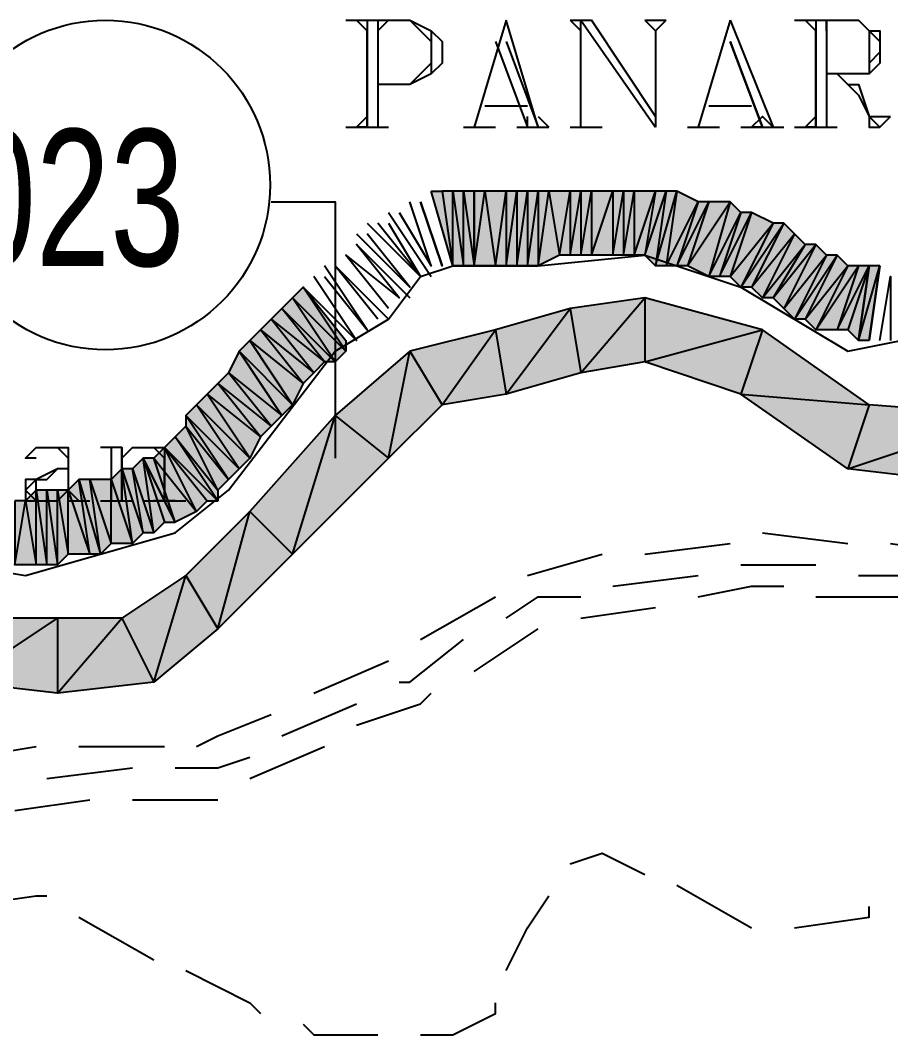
# Model space of a CAD drawing. Header units: millimetres. Extents: x 658 to 813, y 806 to 883.
# Drawn here: x 788.3277 to 788.5755, y 863.6306 to 863.9194 of the extents above; entities that cross this region are included whole.
import ezdxf

# ---------------------------------------------------------------- set-up
doc = ezdxf.new("R2010")
doc.units = ezdxf.units.MM
doc.header["$LTSCALE"] = 0.1
doc.linetypes.add('atContinuous2', pattern=[0])
for name, color, linetype in [('BATKAB', 7, 'Continuous'), ('JL-ARTERI', 7, 'Continuous'), ('LINK NAS BARU', 7, 'Continuous'), ('PANTAI', 7, 'Continuous'), ('pantai1', 7, 'Continuous'), ('RENC-JL-TOL', 7, 'Continuous'), ('TEXT', 8, 'Continuous'), ('zat_Mask_solid', 7, 'Continuous')]:
    doc.layers.add(name, color=color, linetype=linetype)
doc.styles.add('Style2', font='arial.ttf', dxfattribs={"height": 0.2})

msp = doc.modelspace()

# ---------------------------------------------------------------- hatches: boundary and pattern name
at = {"layer": 'JL-ARTERI'}
h = msp.add_hatch(color=7, dxfattribs=at)
h.paths.add_polyline_path([(788.48425, 863.83732), (788.48729, 863.81908), (788.50553, 863.84036)])
h.paths.add_polyline_path([(788.48729, 863.81908), (788.50553, 863.84036), (788.50553, 863.82212)], flags=17)
h = msp.add_hatch(color=7, dxfattribs=at)
h.paths.add_polyline_path([(788.314, 863.74916), (788.31096, 863.73092), (788.33832, 863.74916)], flags=16)
h.paths.add_polyline_path([(788.31096, 863.73092), (788.33832, 863.74916), (788.33832, 863.72788)])
h = msp.add_hatch(color=7, dxfattribs=at)
h.paths.add_polyline_path([(788.33832, 863.74916), (788.33832, 863.72788), (788.35656, 863.74916)], flags=16)
h.paths.add_polyline_path([(788.33832, 863.72788), (788.35656, 863.74916), (788.36568, 863.73092)])
at = {"layer": 'pantai1'}
h = msp.add_hatch(color=7, dxfattribs=at)
h.paths.add_polyline_path([(788.44472, 863.87076), (788.44777, 863.87076), (788.45081, 863.84948)])
h.paths.add_polyline_path([(788.44777, 863.87076), (788.45081, 863.84948), (788.45081, 863.87076)], flags=17)
h = msp.add_hatch(color=7, dxfattribs=at)
h.paths.add_polyline_path([(788.45081, 863.84948), (788.45081, 863.87076), (788.45385, 863.84948)], flags=16)
h.paths.add_polyline_path([(788.45081, 863.87076), (788.45385, 863.84948), (788.45385, 863.87076)])
h = msp.add_hatch(color=7, dxfattribs=at)
h.paths.add_polyline_path([(788.45385, 863.84948), (788.45385, 863.87076), (788.45689, 863.84948)], flags=16)
h.paths.add_polyline_path([(788.45385, 863.87076), (788.45689, 863.84948), (788.45689, 863.87076)])
h = msp.add_hatch(color=7, dxfattribs=at)
h.paths.add_polyline_path([(788.45689, 863.87076), (788.45689, 863.84948), (788.45993, 863.87076)], flags=16)
h.paths.add_polyline_path([(788.45689, 863.84948), (788.45993, 863.87076), (788.46297, 863.84948)])
h = msp.add_hatch(color=7, dxfattribs=at)
h.paths.add_polyline_path([(788.45993, 863.87076), (788.46297, 863.84948), (788.46601, 863.87076)])
h.paths.add_polyline_path([(788.46297, 863.84948), (788.46601, 863.87076), (788.46601, 863.84948)], flags=17)
h = msp.add_hatch(color=7, dxfattribs=at)
h.paths.add_polyline_path([(788.46601, 863.87076), (788.46601, 863.84948), (788.46905, 863.87076)], flags=16)
h.paths.add_polyline_path([(788.46601, 863.84948), (788.46905, 863.87076), (788.46905, 863.84948)])
h = msp.add_hatch(color=7, dxfattribs=at)
h.paths.add_polyline_path([(788.46905, 863.87076), (788.46905, 863.84948), (788.47209, 863.87076)], flags=16)
h.paths.add_polyline_path([(788.46905, 863.84948), (788.47209, 863.87076), (788.47209, 863.84948)])
h = msp.add_hatch(color=7, dxfattribs=at)
h.paths.add_polyline_path([(788.47209, 863.87076), (788.47209, 863.84948), (788.47513, 863.87076)], flags=16)
h.paths.add_polyline_path([(788.47209, 863.84948), (788.47513, 863.87076), (788.47513, 863.84948)])
h = msp.add_hatch(color=7, dxfattribs=at)
h.paths.add_polyline_path([(788.47513, 863.87076), (788.47513, 863.84948), (788.47817, 863.87076)], flags=16)
h.paths.add_polyline_path([(788.47513, 863.84948), (788.47817, 863.87076), (788.48121, 863.85252)])
h = msp.add_hatch(color=7, dxfattribs=at)
h.paths.add_polyline_path([(788.47817, 863.87076), (788.48121, 863.85252), (788.48425, 863.87076)])
h.paths.add_polyline_path([(788.48121, 863.85252), (788.48425, 863.87076), (788.48425, 863.85252)], flags=17)
h = msp.add_hatch(color=7, dxfattribs=at)
h.paths.add_polyline_path([(788.48425, 863.87076), (788.48425, 863.85252), (788.48729, 863.87076)], flags=16)
h.paths.add_polyline_path([(788.48425, 863.85252), (788.48729, 863.87076), (788.48729, 863.85252)])
h = msp.add_hatch(color=7, dxfattribs=at)
h.paths.add_polyline_path([(788.48729, 863.87076), (788.48729, 863.85252), (788.49033, 863.87076)], flags=16)
h.paths.add_polyline_path([(788.48729, 863.85252), (788.49033, 863.87076), (788.49033, 863.85252)])
h = msp.add_hatch(color=7, dxfattribs=at)
h.paths.add_polyline_path([(788.49033, 863.87076), (788.49033, 863.85252), (788.49641, 863.87076)], flags=16)
h.paths.add_polyline_path([(788.49033, 863.85252), (788.49641, 863.87076), (788.49641, 863.85252)])
h = msp.add_hatch(color=7, dxfattribs=at)
h.paths.add_polyline_path([(788.49641, 863.87076), (788.49641, 863.85252), (788.49945, 863.87076)], flags=16)
h.paths.add_polyline_path([(788.49641, 863.85252), (788.49945, 863.87076), (788.49945, 863.85252)])
h = msp.add_hatch(color=7, dxfattribs=at)
h.paths.add_polyline_path([(788.49945, 863.87076), (788.49945, 863.85252), (788.50249, 863.87076)], flags=16)
h.paths.add_polyline_path([(788.49945, 863.85252), (788.50249, 863.87076), (788.50249, 863.85252)])
h = msp.add_hatch(color=7, dxfattribs=at)
h.paths.add_polyline_path([(788.50249, 863.87076), (788.50249, 863.85252), (788.50857, 863.87076)], flags=16)
h.paths.add_polyline_path([(788.50249, 863.85252), (788.50857, 863.87076), (788.50553, 863.85252)])
h = msp.add_hatch(color=7, dxfattribs=at)
h.paths.add_polyline_path([(788.50857, 863.87076), (788.50553, 863.85252), (788.51161, 863.87076)], flags=16)
h.paths.add_polyline_path([(788.50553, 863.85252), (788.51161, 863.87076), (788.50857, 863.84948)])
h = msp.add_hatch(color=7, dxfattribs=at)
h.paths.add_polyline_path([(788.51161, 863.87076), (788.50857, 863.84948), (788.51465, 863.87076)], flags=16)
h.paths.add_polyline_path([(788.50857, 863.84948), (788.51465, 863.87076), (788.51161, 863.84948)])
h = msp.add_hatch(color=7, dxfattribs=at)
h.paths.add_polyline_path([(788.51465, 863.87076), (788.51161, 863.84948), (788.52073, 863.86772)])
h.paths.add_polyline_path([(788.51161, 863.84948), (788.52073, 863.86772), (788.51465, 863.84948)], flags=17)
h = msp.add_hatch(color=7, dxfattribs=at)
h.paths.add_polyline_path([(788.52073, 863.86772), (788.51465, 863.84948), (788.52377, 863.86772)], flags=16)
h.paths.add_polyline_path([(788.51465, 863.84948), (788.52377, 863.86772), (788.51769, 863.84948)])
h = msp.add_hatch(color=7, dxfattribs=at)
h.paths.add_polyline_path([(788.52377, 863.86772), (788.51769, 863.84948), (788.52985, 863.86772)], flags=16)
h.paths.add_polyline_path([(788.51769, 863.84948), (788.52985, 863.86772), (788.52377, 863.84644)])
h = msp.add_hatch(color=7, dxfattribs=at)
h.paths.add_polyline_path([(788.52985, 863.86772), (788.52377, 863.84644), (788.53289, 863.86468)])
h.paths.add_polyline_path([(788.52377, 863.84644), (788.53289, 863.86468), (788.52681, 863.84644)], flags=17)
h = msp.add_hatch(color=7, dxfattribs=at)
h.paths.add_polyline_path([(788.53289, 863.86468), (788.52681, 863.84644), (788.53593, 863.86468)], flags=16)
h.paths.add_polyline_path([(788.52681, 863.84644), (788.53593, 863.86468), (788.52985, 863.84644)])
h = msp.add_hatch(color=7, dxfattribs=at)
h.paths.add_polyline_path([(788.54201, 863.86164), (788.53289, 863.8434), (788.54505, 863.86164)], flags=16)
h.paths.add_polyline_path([(788.53289, 863.8434), (788.54505, 863.86164), (788.53593, 863.8434)])
h = msp.add_hatch(color=7, dxfattribs=at)
h.paths.add_polyline_path([(788.54809, 863.8586), (788.53897, 863.84036), (788.55113, 863.85556)])
h.paths.add_polyline_path([(788.53897, 863.84036), (788.55113, 863.85556), (788.54201, 863.84036)], flags=17)
h = msp.add_hatch(color=7, dxfattribs=at)
h.paths.add_polyline_path([(788.55113, 863.85556), (788.54201, 863.84036), (788.55417, 863.85556)], flags=16)
h.paths.add_polyline_path([(788.54201, 863.84036), (788.55417, 863.85556), (788.54505, 863.83732)])
h = msp.add_hatch(color=7, dxfattribs=at)
h.paths.add_polyline_path([(788.55721, 863.85252), (788.54809, 863.83428), (788.56025, 863.85252)], flags=16)
h.paths.add_polyline_path([(788.54809, 863.83428), (788.56025, 863.85252), (788.55113, 863.83428)])
h = msp.add_hatch(color=7, dxfattribs=at)
h.paths.add_polyline_path([(788.56329, 863.84948), (788.55417, 863.83124), (788.56633, 863.84948)], flags=16)
h.paths.add_polyline_path([(788.55417, 863.83124), (788.56633, 863.84948), (788.56025, 863.83124)])
h = msp.add_hatch(color=7, dxfattribs=at)
h.paths.add_polyline_path([(788.56633, 863.84948), (788.56025, 863.83124), (788.56937, 863.84948)], flags=16)
h.paths.add_polyline_path([(788.56025, 863.83124), (788.56937, 863.84948), (788.56329, 863.83124)])
h = msp.add_hatch(color=7, dxfattribs=at)
h.paths.add_polyline_path([(788.56937, 863.84948), (788.56633, 863.8282), (788.57241, 863.84948)], flags=16)
h.paths.add_polyline_path([(788.56633, 863.8282), (788.57241, 863.84948), (788.56937, 863.8282)])
h = msp.add_hatch(color=7, dxfattribs=at)
h.paths.add_polyline_path([(788.4052, 863.84036), (788.4204, 863.82516), (788.40824, 863.8434)])
h.paths.add_polyline_path([(788.4204, 863.82516), (788.40824, 863.8434), (788.4204, 863.8282)], flags=17)
h = msp.add_hatch(color=7, dxfattribs=at)
h.paths.add_polyline_path([(788.41432, 863.82212), (788.40216, 863.83732), (788.41736, 863.82212)], flags=16)
h.paths.add_polyline_path([(788.40216, 863.83732), (788.41736, 863.82212), (788.4052, 863.84036)])
h = msp.add_hatch(color=7, dxfattribs=at)
h.paths.add_polyline_path([(788.3748, 863.80388), (788.38696, 863.78868), (788.3748, 863.80692)], flags=17)
h.paths.add_polyline_path([(788.38696, 863.78868), (788.3748, 863.80692), (788.39, 863.79172)])
h = msp.add_hatch(color=7, dxfattribs=at)
h.paths.add_polyline_path([(788.36872, 863.7978), (788.38392, 863.7826), (788.37176, 863.80084)])
h.paths.add_polyline_path([(788.38392, 863.7826), (788.37176, 863.80084), (788.38392, 863.78564)], flags=17)
for points in [[(788.36568, 863.79476), (788.37784, 863.77956), (788.36872, 863.7978)], [(788.37784, 863.77956), (788.36872, 863.7978), (788.38088, 863.7826)], [(788.36872, 863.7978), (788.38088, 863.7826), (788.38392, 863.7826)], [(788.36264, 863.79476), (788.37176, 863.77652), (788.36568, 863.79476)], [(788.37176, 863.77652), (788.36568, 863.79476), (788.37784, 863.77956)]]:
    msp.add_hatch(color=7, dxfattribs=at).paths.add_polyline_path(points)
h = msp.add_hatch(color=7, dxfattribs=at)
h.paths.add_polyline_path([(788.36264, 863.77348), (788.3596, 863.79172), (788.36568, 863.77348)], flags=16)
h.paths.add_polyline_path([(788.3596, 863.79172), (788.36568, 863.77348), (788.36264, 863.79476)])
h = msp.add_hatch(color=7, dxfattribs=at)
h.paths.add_polyline_path([(788.35352, 863.77044), (788.35352, 863.78868), (788.3596, 863.77044)], flags=16)
h.paths.add_polyline_path([(788.35352, 863.78868), (788.3596, 863.77044), (788.35656, 863.79172)])
h = msp.add_hatch(color=7, dxfattribs=at)
h.paths.add_polyline_path([(788.3596, 863.77044), (788.35656, 863.79172), (788.36264, 863.77348)])
h.paths.add_polyline_path([(788.35656, 863.79172), (788.36264, 863.77348), (788.3596, 863.79172)], flags=17)
h = msp.add_hatch(color=7, dxfattribs=at)
h.paths.add_polyline_path([(788.34136, 863.7674), (788.34136, 863.78564), (788.34744, 863.7674)], flags=16)
h.paths.add_polyline_path([(788.34136, 863.78564), (788.34744, 863.7674), (788.3444, 863.78868)])
h = msp.add_hatch(color=7, dxfattribs=at)
h.paths.add_polyline_path([(788.34744, 863.7674), (788.3444, 863.78868), (788.35048, 863.7674)], flags=16)
h.paths.add_polyline_path([(788.3444, 863.78868), (788.35048, 863.7674), (788.34744, 863.78868)])
h = msp.add_hatch(color=7, dxfattribs=at)
h.paths.add_polyline_path([(788.35048, 863.7674), (788.34744, 863.78868), (788.35352, 863.77044)])
h.paths.add_polyline_path([(788.34744, 863.78868), (788.35352, 863.77044), (788.35352, 863.78868)], flags=17)
h = msp.add_hatch(color=7, dxfattribs=at)
h.paths.add_polyline_path([(788.33224, 863.76436), (788.33224, 863.78564), (788.33528, 863.76436)], flags=16)
h.paths.add_polyline_path([(788.33224, 863.78564), (788.33528, 863.76436), (788.33528, 863.78564)])
h = msp.add_hatch(color=7, dxfattribs=at)
h.paths.add_polyline_path([(788.33528, 863.76436), (788.33528, 863.78564), (788.33832, 863.76436)], flags=16)
h.paths.add_polyline_path([(788.33528, 863.78564), (788.33832, 863.76436), (788.33832, 863.78564)])
h = msp.add_hatch(color=7, dxfattribs=at)
h.paths.add_polyline_path([(788.33832, 863.76436), (788.33832, 863.78564), (788.34136, 863.7674)])
h.paths.add_polyline_path([(788.33832, 863.78564), (788.34136, 863.7674), (788.34136, 863.78564)], flags=17)
h = msp.add_hatch(color=7, dxfattribs=at)
h.paths.add_polyline_path([(788.32616, 863.7826), (788.32616, 863.76436), (788.3292, 863.7826)], flags=16)
h.paths.add_polyline_path([(788.32616, 863.76436), (788.3292, 863.7826), (788.33224, 863.76436)])
at = {"layer": 'zat_Mask_solid'}
for points in [[(788.53593, 863.86468), (788.52985, 863.84644), (788.54201, 863.86164)], [(788.52985, 863.84644), (788.54201, 863.86164), (788.53289, 863.8434)], [(788.54505, 863.86164), (788.53593, 863.8434), (788.54809, 863.8586)], [(788.53593, 863.8434), (788.54809, 863.8586), (788.53897, 863.84036)], [(788.55417, 863.85556), (788.54505, 863.83732), (788.55721, 863.85252)], [(788.54505, 863.83732), (788.55721, 863.85252), (788.54809, 863.83428)], [(788.56025, 863.85252), (788.55113, 863.83428), (788.56329, 863.84948)], [(788.55113, 863.83428), (788.56329, 863.84948), (788.55417, 863.83124)], [(788.56937, 863.84948), (788.56329, 863.83124), (788.56633, 863.8282)], [(788.41736, 863.82212), (788.4052, 863.84036), (788.4204, 863.82516)], [(788.50553, 863.84036), (788.50553, 863.82212), (788.53897, 863.83124)], [(788.39912, 863.83428), (788.41432, 863.82212), (788.40216, 863.83732)], [(788.46297, 863.83124), (788.46601, 863.813), (788.48425, 863.83732)], [(788.46601, 863.813), (788.48425, 863.83732), (788.48729, 863.81908)], [(788.39608, 863.83124), (788.41128, 863.81908), (788.39912, 863.83428)], [(788.41128, 863.81908), (788.39912, 863.83428), (788.41432, 863.82212)], [(788.39304, 863.8282), (788.40824, 863.81604), (788.39608, 863.83124)], [(788.40824, 863.81604), (788.39608, 863.83124), (788.41128, 863.81908)], [(788.43864, 863.82516), (788.44777, 863.80996), (788.46297, 863.83124)], [(788.44777, 863.80996), (788.46297, 863.83124), (788.46601, 863.813)], [(788.50553, 863.82212), (788.53897, 863.83124), (788.53289, 863.813)], [(788.53897, 863.83124), (788.53289, 863.813), (788.56937, 863.80996)], [(788.39, 863.82516), (788.4052, 863.80996), (788.39304, 863.8282)], [(788.4052, 863.80996), (788.39304, 863.8282), (788.40824, 863.81604)], [(788.38696, 863.81908), (788.40216, 863.80692), (788.39, 863.82516)], [(788.40216, 863.80692), (788.39, 863.82516), (788.4052, 863.80996)], [(788.41736, 863.80692), (788.43256, 863.79476), (788.43864, 863.82516)], [(788.43256, 863.79476), (788.43864, 863.82516), (788.44777, 863.80996)], [(788.38392, 863.81604), (788.39912, 863.80388), (788.38696, 863.81908)], [(788.39912, 863.80388), (788.38696, 863.81908), (788.40216, 863.80692)], [(788.38088, 863.813), (788.39608, 863.80084), (788.38392, 863.81604)], [(788.39608, 863.80084), (788.38392, 863.81604), (788.39912, 863.80388)], [(788.37784, 863.80996), (788.39304, 863.79476), (788.38088, 863.813)], [(788.39304, 863.79476), (788.38088, 863.813), (788.39608, 863.80084)], [(788.53289, 863.813), (788.56937, 863.80996), (788.56329, 863.79172)], [(788.3748, 863.80692), (788.39, 863.79172), (788.37784, 863.80996)], [(788.39, 863.79172), (788.37784, 863.80996), (788.39304, 863.79476)], [(788.56937, 863.80996), (788.56329, 863.79172), (788.60889, 863.80692)], [(788.39304, 863.77956), (788.4052, 863.7674), (788.41736, 863.80692)], [(788.4052, 863.7674), (788.41736, 863.80692), (788.43256, 863.79476)], [(788.56329, 863.79172), (788.60889, 863.80692), (788.61497, 863.78564)], [(788.37176, 863.80084), (788.38392, 863.78564), (788.3748, 863.80388)], [(788.38392, 863.78564), (788.3748, 863.80388), (788.38696, 863.78868)], [(788.36568, 863.77348), (788.36264, 863.79476), (788.36872, 863.77652)], [(788.36264, 863.79476), (788.36872, 863.77652), (788.37176, 863.77652)], [(788.3292, 863.7826), (788.33224, 863.76436), (788.33224, 863.78564)], [(788.3748, 863.76132), (788.38392, 863.74612), (788.39304, 863.77956)], [(788.38392, 863.74612), (788.39304, 863.77956), (788.4052, 863.7674)], [(788.35656, 863.74916), (788.36568, 863.73092), (788.3748, 863.76132)], [(788.36568, 863.73092), (788.3748, 863.76132), (788.38392, 863.74612)]]:
    msp.add_hatch(color=7, dxfattribs=at).paths.add_polyline_path(points)

# ---------------------------------------------------------------- linework, layer by layer
at = {"layer": 'BATKAB', "color": 7}
for points in [[(788.48425, 863.67924), (788.49337, 863.68228), (788.50553, 863.6762)], [(788.51465, 863.67316), (788.53593, 863.661)], [(788.31096, 863.66708), (788.33224, 863.67012), (788.33528, 863.67012)], [(788.46601, 863.64884), (788.47209, 863.661), (788.47817, 863.67012)], [(788.54809, 863.661), (788.56937, 863.66404), (788.56937, 863.66708)], [(788.3444, 863.66404), (788.36568, 863.65188)], [(788.3748, 863.64884), (788.39304, 863.63972), (788.39608, 863.63668)], [(788.44168, 863.6306), (788.45081, 863.6306), (788.46297, 863.63668), (788.46297, 863.63972)], [(788.40824, 863.63364), (788.41128, 863.6306), (788.42952, 863.6306)]]:
    msp.add_lwpolyline(points, dxfattribs=at)
at = {"layer": 'JL-ARTERI', "color": 7}
for points in [[(788.48425, 863.83732), (788.48729, 863.81908), (788.50553, 863.84036), (788.48425, 863.83732)], [(788.48729, 863.81908), (788.50553, 863.84036), (788.50553, 863.82212), (788.48729, 863.81908)], [(788.50553, 863.84036), (788.50553, 863.82212), (788.53897, 863.83124), (788.50553, 863.84036)], [(788.46297, 863.83124), (788.46601, 863.813), (788.48425, 863.83732), (788.46297, 863.83124)], [(788.46601, 863.813), (788.48425, 863.83732), (788.48729, 863.81908), (788.46601, 863.813)], [(788.43864, 863.82516), (788.44777, 863.80996), (788.46297, 863.83124), (788.43864, 863.82516)], [(788.44777, 863.80996), (788.46297, 863.83124), (788.46601, 863.813), (788.44777, 863.80996)], [(788.50553, 863.82212), (788.53897, 863.83124), (788.53289, 863.813), (788.50553, 863.82212)], [(788.53897, 863.83124), (788.53289, 863.813), (788.56937, 863.80996), (788.53897, 863.83124)], [(788.41736, 863.80692), (788.43256, 863.79476), (788.43864, 863.82516), (788.41736, 863.80692)], [(788.43256, 863.79476), (788.43864, 863.82516), (788.44777, 863.80996), (788.43256, 863.79476)], [(788.53289, 863.813), (788.56937, 863.80996), (788.56329, 863.79172), (788.53289, 863.813)], [(788.56937, 863.80996), (788.56329, 863.79172), (788.60889, 863.80692), (788.56937, 863.80996)], [(788.39304, 863.77956), (788.4052, 863.7674), (788.41736, 863.80692), (788.39304, 863.77956)], [(788.4052, 863.7674), (788.41736, 863.80692), (788.43256, 863.79476), (788.4052, 863.7674)], [(788.56329, 863.79172), (788.60889, 863.80692), (788.61497, 863.78564), (788.56329, 863.79172)], [(788.3748, 863.76132), (788.38392, 863.74612), (788.39304, 863.77956), (788.3748, 863.76132)], [(788.38392, 863.74612), (788.39304, 863.77956), (788.4052, 863.7674), (788.38392, 863.74612)], [(788.35656, 863.74916), (788.36568, 863.73092), (788.3748, 863.76132), (788.35656, 863.74916)], [(788.36568, 863.73092), (788.3748, 863.76132), (788.38392, 863.74612), (788.36568, 863.73092)], [(788.314, 863.74916), (788.31096, 863.73092), (788.33832, 863.74916), (788.314, 863.74916)], [(788.31096, 863.73092), (788.33832, 863.74916), (788.33832, 863.72788), (788.31096, 863.73092)], [(788.33832, 863.74916), (788.33832, 863.72788), (788.35656, 863.74916), (788.33832, 863.74916)], [(788.33832, 863.72788), (788.35656, 863.74916), (788.36568, 863.73092), (788.33832, 863.72788)]]:
    msp.add_lwpolyline(points, dxfattribs=at)
at = {"layer": 'LINK NAS BARU', "color": 7}
msp.add_lwpolyline([(788.39912, 863.86772), (788.41736, 863.86772), (788.41736, 863.79476)], dxfattribs=at)
at = {"layer": 'LINK NAS BARU', "color": 7, "linetype": 'atContinuous2'}
msp.add_circle((788.35193, 863.8725), 0.0469, dxfattribs=at)
at = {"layer": 'PANTAI', "color": 7}
msp.add_lwpolyline([(788.13768, 863.77348), (788.15592, 863.76436), (788.16808, 863.7674), (788.21064, 863.79172), (788.22584, 863.80996), (788.23192, 863.813), (788.238, 863.80996), (788.24712, 863.80084), (788.2684, 863.78564), (788.27448, 863.7826), (788.31096, 863.76436), (788.3292, 863.76132), (788.37176, 863.77348), (788.38696, 863.78564), (788.41736, 863.82516), (788.43256, 863.83428), (788.44168, 863.84644), (788.45081, 863.84948), (788.47513, 863.84948), (788.50553, 863.85252), (788.53289, 863.8434), (788.56329, 863.82516), (788.57849, 863.8282)], dxfattribs=at)
at = {"layer": 'pantai1', "color": 7, "linetype": 'atContinuous2'}
for p, q in [((788.56937, 863.84948), (788.56633, 863.8282)), ((788.56633, 863.8282), (788.57241, 863.84948)), ((788.56633, 863.8282), (788.57241, 863.84948)), ((788.57241, 863.84948), (788.56937, 863.84948)), ((788.57241, 863.84948), (788.56937, 863.8282)), ((788.56937, 863.8282), (788.56633, 863.8282))]:
    msp.add_line(p, q, dxfattribs=at)
at = {"layer": 'pantai1', "color": 7}
for points in [[(788.44472, 863.87076), (788.44777, 863.87076), (788.45081, 863.84948), (788.44472, 863.87076)], [(788.44777, 863.87076), (788.45081, 863.84948), (788.45081, 863.87076), (788.44777, 863.87076)], [(788.45081, 863.84948), (788.45081, 863.87076), (788.45385, 863.84948), (788.45081, 863.84948)], [(788.45081, 863.87076), (788.45385, 863.84948), (788.45385, 863.87076), (788.45081, 863.87076)], [(788.45385, 863.84948), (788.45385, 863.87076), (788.45689, 863.84948), (788.45385, 863.84948)], [(788.45385, 863.87076), (788.45689, 863.84948), (788.45689, 863.87076), (788.45385, 863.87076)], [(788.45689, 863.87076), (788.45689, 863.84948), (788.45993, 863.87076), (788.45689, 863.87076)], [(788.45689, 863.84948), (788.45993, 863.87076), (788.46297, 863.84948), (788.45689, 863.84948)], [(788.45993, 863.87076), (788.46297, 863.84948), (788.46601, 863.87076), (788.45993, 863.87076)], [(788.46297, 863.84948), (788.46601, 863.87076), (788.46601, 863.84948), (788.46297, 863.84948)], [(788.46601, 863.87076), (788.46601, 863.84948), (788.46905, 863.87076), (788.46601, 863.87076)], [(788.46601, 863.84948), (788.46905, 863.87076), (788.46905, 863.84948), (788.46601, 863.84948)], [(788.46905, 863.87076), (788.46905, 863.84948), (788.47209, 863.87076), (788.46905, 863.87076)], [(788.46905, 863.84948), (788.47209, 863.87076), (788.47209, 863.84948), (788.46905, 863.84948)], [(788.47209, 863.87076), (788.47209, 863.84948), (788.47513, 863.87076), (788.47209, 863.87076)], [(788.47209, 863.84948), (788.47513, 863.87076), (788.47513, 863.84948), (788.47209, 863.84948)], [(788.47513, 863.87076), (788.47513, 863.84948), (788.47817, 863.87076), (788.47513, 863.87076)], [(788.47513, 863.84948), (788.47817, 863.87076), (788.48121, 863.85252), (788.47513, 863.84948)], [(788.47817, 863.87076), (788.48121, 863.85252), (788.48425, 863.87076), (788.47817, 863.87076)], [(788.48121, 863.85252), (788.48425, 863.87076), (788.48425, 863.85252), (788.48121, 863.85252)], [(788.48425, 863.87076), (788.48425, 863.85252), (788.48729, 863.87076), (788.48425, 863.87076)], [(788.48425, 863.85252), (788.48729, 863.87076), (788.48729, 863.85252), (788.48425, 863.85252)], [(788.48729, 863.87076), (788.48729, 863.85252), (788.49033, 863.87076), (788.48729, 863.87076)], [(788.48729, 863.85252), (788.49033, 863.87076), (788.49033, 863.85252), (788.48729, 863.85252)], [(788.49033, 863.87076), (788.49033, 863.85252), (788.49641, 863.87076), (788.49033, 863.87076)], [(788.49033, 863.85252), (788.49641, 863.87076), (788.49641, 863.85252), (788.49033, 863.85252)], [(788.49641, 863.87076), (788.49641, 863.85252), (788.49945, 863.87076), (788.49641, 863.87076)], [(788.49641, 863.85252), (788.49945, 863.87076), (788.49945, 863.85252), (788.49641, 863.85252)], [(788.49945, 863.87076), (788.49945, 863.85252), (788.50249, 863.87076), (788.49945, 863.87076)], [(788.49945, 863.85252), (788.50249, 863.87076), (788.50249, 863.85252), (788.49945, 863.85252)], [(788.50249, 863.87076), (788.50249, 863.85252), (788.50857, 863.87076), (788.50249, 863.87076)], [(788.50249, 863.85252), (788.50857, 863.87076), (788.50553, 863.85252), (788.50249, 863.85252)], [(788.50857, 863.87076), (788.50553, 863.85252), (788.51161, 863.87076), (788.50857, 863.87076)], [(788.50553, 863.85252), (788.51161, 863.87076), (788.50857, 863.84948), (788.50553, 863.85252)], [(788.51161, 863.87076), (788.50857, 863.84948), (788.51465, 863.87076), (788.51161, 863.87076)], [(788.50857, 863.84948), (788.51465, 863.87076), (788.51161, 863.84948), (788.50857, 863.84948)], [(788.51465, 863.87076), (788.51161, 863.84948), (788.52073, 863.86772), (788.51465, 863.87076)], [(788.4356, 863.86468), (788.44472, 863.84948), (788.43864, 863.86772)], [(788.44168, 863.86772), (788.44777, 863.84948), (788.44168, 863.86772)], [(788.51161, 863.84948), (788.52073, 863.86772), (788.51465, 863.84948), (788.51161, 863.84948)], [(788.52073, 863.86772), (788.51465, 863.84948), (788.52377, 863.86772), (788.52073, 863.86772)], [(788.51465, 863.84948), (788.52377, 863.86772), (788.51769, 863.84948), (788.51465, 863.84948)], [(788.52377, 863.86772), (788.51769, 863.84948), (788.52985, 863.86772), (788.52377, 863.86772)], [(788.51769, 863.84948), (788.52985, 863.86772), (788.52377, 863.84644), (788.51769, 863.84948)], [(788.52985, 863.86772), (788.52377, 863.84644), (788.53289, 863.86468), (788.52985, 863.86772)], [(788.43256, 863.86468), (788.44472, 863.84644)], [(788.52377, 863.84644), (788.53289, 863.86468), (788.52681, 863.84644), (788.52377, 863.84644)], [(788.53289, 863.86468), (788.52681, 863.84644), (788.53593, 863.86468), (788.53289, 863.86468)], [(788.52681, 863.84644), (788.53593, 863.86468), (788.52985, 863.84644), (788.52681, 863.84644)], [(788.53593, 863.86468), (788.52985, 863.84644), (788.54201, 863.86164), (788.53593, 863.86468)], [(788.42648, 863.86164), (788.44168, 863.84644), (788.42952, 863.86164)], [(788.43256, 863.86164), (788.44168, 863.84644)], [(788.52985, 863.84644), (788.54201, 863.86164), (788.53289, 863.8434), (788.52985, 863.84644)], [(788.54201, 863.86164), (788.53289, 863.8434), (788.54505, 863.86164), (788.54201, 863.86164)], [(788.53289, 863.8434), (788.54505, 863.86164), (788.53593, 863.8434), (788.53289, 863.8434)], [(788.54505, 863.86164), (788.53593, 863.8434), (788.54809, 863.8586), (788.54505, 863.86164)], [(788.42344, 863.8586), (788.43864, 863.8434), (788.42648, 863.8586)], [(788.53593, 863.8434), (788.54809, 863.8586), (788.53897, 863.84036), (788.53593, 863.8434)], [(788.54809, 863.8586), (788.53897, 863.84036), (788.55113, 863.85556), (788.54809, 863.8586)], [(788.43256, 863.83732), (788.4204, 863.85252), (788.4356, 863.84036), (788.42344, 863.85556), (788.43864, 863.84036)], [(788.53897, 863.84036), (788.55113, 863.85556), (788.54201, 863.84036), (788.53897, 863.84036)], [(788.55113, 863.85556), (788.54201, 863.84036), (788.55417, 863.85556), (788.55113, 863.85556)], [(788.54201, 863.84036), (788.55417, 863.85556), (788.54505, 863.83732), (788.54201, 863.84036)], [(788.55417, 863.85556), (788.54505, 863.83732), (788.55721, 863.85252), (788.55417, 863.85556)], [(788.54505, 863.83732), (788.55721, 863.85252), (788.54809, 863.83428), (788.54505, 863.83732)], [(788.55721, 863.85252), (788.54809, 863.83428), (788.56025, 863.85252), (788.55721, 863.85252)], [(788.54809, 863.83428), (788.56025, 863.85252), (788.55113, 863.83428), (788.54809, 863.83428)], [(788.56025, 863.85252), (788.55113, 863.83428), (788.56329, 863.84948), (788.56025, 863.85252)], [(788.41432, 863.84644), (788.42648, 863.83124), (788.41432, 863.84948)], [(788.42952, 863.83428), (788.41736, 863.84948), (788.43256, 863.83428)], [(788.55113, 863.83428), (788.56329, 863.84948), (788.55417, 863.83124), (788.55113, 863.83428)], [(788.56329, 863.84948), (788.55417, 863.83124), (788.56633, 863.84948), (788.56329, 863.84948)], [(788.55417, 863.83124), (788.56633, 863.84948), (788.56025, 863.83124), (788.55417, 863.83124)], [(788.56633, 863.84948), (788.56025, 863.83124), (788.56937, 863.84948), (788.56633, 863.84948)], [(788.56025, 863.83124), (788.56937, 863.84948), (788.56329, 863.83124), (788.56025, 863.83124)], [(788.56937, 863.84948), (788.56329, 863.83124), (788.56633, 863.8282), (788.56937, 863.84948)], [(788.56937, 863.8282), (788.57241, 863.84948)], [(788.40824, 863.8434), (788.42344, 863.8282), (788.41128, 863.84644)], [(788.57241, 863.8282), (788.57545, 863.84644), (788.57545, 863.8282)], [(788.4052, 863.84036), (788.4204, 863.82516), (788.40824, 863.8434), (788.4052, 863.84036)], [(788.4204, 863.82516), (788.40824, 863.8434), (788.4204, 863.8282), (788.4204, 863.82516)], [(788.40216, 863.83732), (788.41736, 863.82212), (788.4052, 863.84036), (788.40216, 863.83732)], [(788.41736, 863.82212), (788.4052, 863.84036), (788.4204, 863.82516), (788.41736, 863.82212)], [(788.39912, 863.83428), (788.41432, 863.82212), (788.40216, 863.83732), (788.39912, 863.83428)], [(788.41432, 863.82212), (788.40216, 863.83732), (788.41736, 863.82212), (788.41432, 863.82212)], [(788.39608, 863.83124), (788.41128, 863.81908), (788.39912, 863.83428), (788.39608, 863.83124)], [(788.41128, 863.81908), (788.39912, 863.83428), (788.41432, 863.82212), (788.41128, 863.81908)], [(788.39304, 863.8282), (788.40824, 863.81604), (788.39608, 863.83124), (788.39304, 863.8282)], [(788.40824, 863.81604), (788.39608, 863.83124), (788.41128, 863.81908), (788.40824, 863.81604)], [(788.39, 863.82516), (788.4052, 863.80996), (788.39304, 863.8282), (788.39, 863.82516)], [(788.4052, 863.80996), (788.39304, 863.8282), (788.40824, 863.81604), (788.4052, 863.80996)], [(788.38696, 863.81908), (788.40216, 863.80692), (788.39, 863.82516), (788.38696, 863.81908)], [(788.40216, 863.80692), (788.39, 863.82516), (788.4052, 863.80996), (788.40216, 863.80692)], [(788.38392, 863.81604), (788.39912, 863.80388), (788.38696, 863.81908), (788.38392, 863.81604)], [(788.39912, 863.80388), (788.38696, 863.81908), (788.40216, 863.80692), (788.39912, 863.80388)], [(788.38088, 863.813), (788.39608, 863.80084), (788.38392, 863.81604), (788.38088, 863.813)], [(788.39608, 863.80084), (788.38392, 863.81604), (788.39912, 863.80388), (788.39608, 863.80084)], [(788.37784, 863.80996), (788.39304, 863.79476), (788.38088, 863.813), (788.37784, 863.80996)], [(788.39304, 863.79476), (788.38088, 863.813), (788.39608, 863.80084), (788.39304, 863.79476)], [(788.3748, 863.80692), (788.39, 863.79172), (788.37784, 863.80996), (788.3748, 863.80692)], [(788.39, 863.79172), (788.37784, 863.80996), (788.39304, 863.79476), (788.39, 863.79172)], [(788.3748, 863.80388), (788.38696, 863.78868), (788.3748, 863.80692), (788.3748, 863.80388)], [(788.38696, 863.78868), (788.3748, 863.80692), (788.39, 863.79172), (788.38696, 863.78868)], [(788.37176, 863.80084), (788.38392, 863.78564), (788.3748, 863.80388), (788.37176, 863.80084)], [(788.38392, 863.78564), (788.3748, 863.80388), (788.38696, 863.78868), (788.38392, 863.78564)], [(788.36872, 863.7978), (788.38392, 863.7826), (788.37176, 863.80084), (788.36872, 863.7978)], [(788.38392, 863.7826), (788.37176, 863.80084), (788.38392, 863.78564), (788.38392, 863.7826)], [(788.36568, 863.79476), (788.37784, 863.77956), (788.36872, 863.7978), (788.36568, 863.79476)], [(788.37784, 863.77956), (788.36872, 863.7978), (788.38088, 863.7826), (788.37784, 863.77956)], [(788.36872, 863.7978), (788.38088, 863.7826), (788.38392, 863.7826), (788.36872, 863.7978)], [(788.3596, 863.79172), (788.36568, 863.77348), (788.36264, 863.79476), (788.3596, 863.79172)], [(788.36568, 863.77348), (788.36264, 863.79476), (788.36872, 863.77652), (788.36568, 863.77348)], [(788.36264, 863.79476), (788.36872, 863.77652), (788.37176, 863.77652), (788.36264, 863.79476)], [(788.36264, 863.79476), (788.37176, 863.77652), (788.36568, 863.79476), (788.36264, 863.79476)], [(788.37176, 863.77652), (788.36568, 863.79476), (788.37784, 863.77956), (788.37176, 863.77652)], [(788.35352, 863.78868), (788.3596, 863.77044), (788.35656, 863.79172), (788.35352, 863.78868)], [(788.3596, 863.77044), (788.35656, 863.79172), (788.36264, 863.77348), (788.3596, 863.77044)], [(788.35656, 863.79172), (788.36264, 863.77348), (788.3596, 863.79172), (788.35656, 863.79172)], [(788.36264, 863.77348), (788.3596, 863.79172), (788.36568, 863.77348), (788.36264, 863.77348)], [(788.34136, 863.78564), (788.34744, 863.7674), (788.3444, 863.78868), (788.34136, 863.78564)], [(788.34744, 863.7674), (788.3444, 863.78868), (788.35048, 863.7674), (788.34744, 863.7674)], [(788.3444, 863.78868), (788.35048, 863.7674), (788.34744, 863.78868), (788.3444, 863.78868)], [(788.35048, 863.7674), (788.34744, 863.78868), (788.35352, 863.77044), (788.35048, 863.7674)], [(788.34744, 863.78868), (788.35352, 863.77044), (788.35352, 863.78868), (788.34744, 863.78868)], [(788.35352, 863.77044), (788.35352, 863.78868), (788.3596, 863.77044), (788.35352, 863.77044)], [(788.3292, 863.7826), (788.33224, 863.76436), (788.33224, 863.78564), (788.3292, 863.7826)], [(788.33224, 863.76436), (788.33224, 863.78564), (788.33528, 863.76436), (788.33224, 863.76436)], [(788.33224, 863.78564), (788.33528, 863.76436), (788.33528, 863.78564), (788.33224, 863.78564)], [(788.33528, 863.76436), (788.33528, 863.78564), (788.33832, 863.76436), (788.33528, 863.76436)], [(788.33528, 863.78564), (788.33832, 863.76436), (788.33832, 863.78564), (788.33528, 863.78564)], [(788.33832, 863.76436), (788.33832, 863.78564), (788.34136, 863.7674), (788.33832, 863.76436)], [(788.33832, 863.78564), (788.34136, 863.7674), (788.34136, 863.78564), (788.33832, 863.78564)], [(788.34136, 863.7674), (788.34136, 863.78564), (788.34744, 863.7674), (788.34136, 863.7674)], [(788.32616, 863.7826), (788.32616, 863.76436), (788.3292, 863.7826), (788.32616, 863.7826)], [(788.32616, 863.76436), (788.3292, 863.7826), (788.33224, 863.76436), (788.32616, 863.76436)]]:
    msp.add_lwpolyline(points, dxfattribs=at)
at = {"layer": 'RENC-JL-TOL', "color": 7}
for points in [[(788.53897, 863.77348), (788.56329, 863.77044)], [(788.50553, 863.7674), (788.52985, 863.77044)], [(788.57545, 863.77044), (788.59673, 863.7674)], [(788.47209, 863.76132), (788.49337, 863.7674)], [(788.53289, 863.76436), (788.53593, 863.76436), (788.55417, 863.76436)], [(788.49641, 863.75828), (788.52073, 863.76132)], [(788.56633, 863.76132), (788.59065, 863.76132)], [(788.52073, 863.75524), (788.53593, 863.75828), (788.54505, 863.75828)], [(788.44168, 863.74308), (788.46297, 863.75524)], [(788.46601, 863.74916), (788.47513, 863.75524), (788.48729, 863.75524)], [(788.55417, 863.75524), (788.57849, 863.75524)], [(788.48729, 863.74916), (788.50857, 863.7522)], [(788.45689, 863.73396), (788.47513, 863.74612)], [(788.4356, 863.73092), (788.43864, 863.73092), (788.45385, 863.74308)], [(788.41128, 863.72788), (788.43256, 863.737)], [(788.42344, 863.71876), (788.44168, 863.72484), (788.44472, 863.72788)], [(788.40216, 863.71572), (788.42344, 863.72484)], [(788.37784, 863.71268), (788.38392, 863.71572), (788.39912, 863.7218)], [(788.31096, 863.70964), (788.314, 863.70964), (788.33224, 863.71268)], [(788.3444, 863.71268), (788.36872, 863.71268)], [(788.39304, 863.70356), (788.41432, 863.71268)], [(788.37176, 863.7066), (788.38392, 863.7066), (788.39304, 863.70964)], [(788.33528, 863.70356), (788.3596, 863.7066)], [(788.32616, 863.69444), (788.34744, 863.69748)], [(788.3596, 863.69748), (788.38392, 863.69748)]]:
    msp.add_lwpolyline(points, dxfattribs=at)
at = {"layer": 'TEXT', "color": 7}
for points in [[(788.4204, 863.9194), (788.43864, 863.9194), (788.44472, 863.91636), (788.44777, 863.91332), (788.44777, 863.90724), (788.44472, 863.9042), (788.43864, 863.90116), (788.42952, 863.90116)], [(788.42344, 863.9194), (788.42648, 863.91636), (788.42344, 863.9194)], [(788.42648, 863.9194), (788.42648, 863.889), (788.42648, 863.91636)], [(788.42952, 863.9194), (788.42952, 863.889)], [(788.42952, 863.9194), (788.42952, 863.91636), (788.43256, 863.9194)], [(788.43864, 863.9194), (788.44168, 863.91636), (788.44472, 863.91332), (788.44472, 863.90724), (788.44168, 863.9042), (788.43864, 863.90116)], [(788.46601, 863.9194), (788.45689, 863.889)], [(788.46601, 863.91332), (788.47513, 863.889), (788.46601, 863.9194)], [(788.48425, 863.9194), (788.49033, 863.9194)], [(788.48425, 863.9194), (788.48729, 863.91636)], [(788.48729, 863.889), (788.48729, 863.9194), (788.50857, 863.889)], [(788.49033, 863.9194), (788.50857, 863.89204), (788.49033, 863.9194)], [(788.50553, 863.9194), (788.51161, 863.9194)], [(788.50553, 863.9194), (788.50857, 863.91636), (788.51161, 863.9194)], [(788.52985, 863.9194), (788.52073, 863.889)], [(788.52985, 863.9194), (788.54201, 863.889)], [(788.54809, 863.9194), (788.56633, 863.9194), (788.56937, 863.91636), (788.57241, 863.91636), (788.57241, 863.91332), (788.57241, 863.91028), (788.57241, 863.90724), (788.56937, 863.9042), (788.56633, 863.9042), (788.55721, 863.9042)], [(788.55113, 863.9194), (788.55417, 863.91636), (788.55113, 863.9194)], [(788.55417, 863.9194), (788.55417, 863.889), (788.55417, 863.91636)], [(788.55721, 863.9194), (788.55721, 863.889)], [(788.55721, 863.9194), (788.55721, 863.91636), (788.55721, 863.9194)], [(788.56633, 863.9194), (788.56937, 863.91636), (788.56937, 863.91332), (788.56937, 863.90724), (788.56937, 863.9042), (788.56633, 863.9042)], [(788.44472, 863.91636), (788.44472, 863.91332), (788.44472, 863.90724), (788.44472, 863.9042)], [(788.50857, 863.91636), (788.50857, 863.889)], [(788.56937, 863.91636), (788.57241, 863.91332), (788.57241, 863.91028), (788.56937, 863.90724)], [(788.46297, 863.91332), (788.47209, 863.889)], [(788.52985, 863.91332), (788.53897, 863.889), (788.52985, 863.91332)], [(788.56025, 863.9042), (788.56329, 863.90116), (788.56633, 863.89812), (788.56937, 863.89204), (788.56937, 863.889), (788.57241, 863.889), (788.57545, 863.89204)], [(788.56329, 863.90116), (788.56633, 863.90116), (788.56937, 863.89204), (788.57241, 863.89204), (788.57545, 863.89204)], [(788.45993, 863.89508), (788.47209, 863.89508)], [(788.52377, 863.89508), (788.53593, 863.89508)], [(788.42648, 863.889), (788.42344, 863.889), (788.42648, 863.89204)], [(788.42952, 863.89204), (788.42952, 863.889), (788.43256, 863.889)], [(788.46905, 863.889), (788.47209, 863.889), (788.47209, 863.89204)], [(788.47513, 863.89204), (788.47817, 863.889)], [(788.53897, 863.889), (788.53593, 863.889), (788.53897, 863.89204), (788.54201, 863.889)], [(788.55417, 863.889), (788.55113, 863.889), (788.55417, 863.89204)], [(788.55721, 863.89204), (788.55721, 863.889)], [(788.56937, 863.89204), (788.57241, 863.889)], [(788.4204, 863.889), (788.43256, 863.889)], [(788.45385, 863.889), (788.46297, 863.889)], [(788.45385, 863.889), (788.45689, 863.889), (788.45993, 863.889)], [(788.46905, 863.889), (788.47817, 863.889)], [(788.48425, 863.889), (788.49337, 863.889)], [(788.48425, 863.889), (788.48729, 863.889), (788.49033, 863.889)], [(788.51769, 863.889), (788.52681, 863.889)], [(788.51769, 863.889), (788.52073, 863.889), (788.52377, 863.889)], [(788.53289, 863.889), (788.54505, 863.889)], [(788.54809, 863.889), (788.56025, 863.889)], [(788.33224, 863.79476), (788.3292, 863.79476), (788.33224, 863.7978), (788.33832, 863.7978), (788.34136, 863.7978), (788.34136, 863.79476), (788.34136, 863.78564), (788.3444, 863.7826)], [(788.33832, 863.7978), (788.34136, 863.79476), (788.34136, 863.78564), (788.34136, 863.7826), (788.3444, 863.7826), (788.34744, 863.7826)], [(788.35656, 863.7978), (788.35656, 863.7826), (788.35656, 863.7978), (788.35048, 863.7978)], [(788.35352, 863.7978), (788.35352, 863.7826)], [(788.35352, 863.7978), (788.35352, 863.79476)], [(788.35656, 863.79476), (788.3596, 863.7978), (788.36264, 863.7978), (788.36568, 863.7978), (788.36872, 863.7978), (788.36872, 863.79476), (788.36872, 863.79172), (788.36872, 863.7826), (788.36872, 863.79172), (788.36872, 863.79476)], [(788.36568, 863.7978), (788.36872, 863.79476), (788.36872, 863.7826)], [(788.34136, 863.79476), (788.34136, 863.78564), (788.34136, 863.7826)], [(788.34136, 863.79172), (788.33832, 863.79172), (788.33224, 863.78868), (788.3292, 863.78868), (788.3292, 863.78564), (788.3292, 863.7826), (788.33224, 863.7826), (788.33832, 863.7826), (788.34136, 863.78564)], [(788.33224, 863.78868), (788.3292, 863.78564), (788.33224, 863.7826), (788.33224, 863.78564), (788.33224, 863.78868), (788.33528, 863.78868), (788.33832, 863.79172)], [(788.35048, 863.7826), (788.3596, 863.7826)], [(788.35656, 863.7826), (788.3596, 863.7826)], [(788.36264, 863.7826), (788.3748, 863.7826)], [(788.36872, 863.7826), (788.36568, 863.7826), (788.36872, 863.7826), (788.37176, 863.7826), (788.36872, 863.7826)]]:
    msp.add_lwpolyline(points, dxfattribs=at)

# ---------------------------------------------------------------- texts
at = {"layer": 'LINK NAS BARU', "color": 7, "style": 'Style2', "width": 0.7}
msp.add_text('023', height=0.038913, rotation=0.0006, dxfattribs=at).set_placement((788.31096, 863.84948))

doc.saveas('drawing.dxf')
